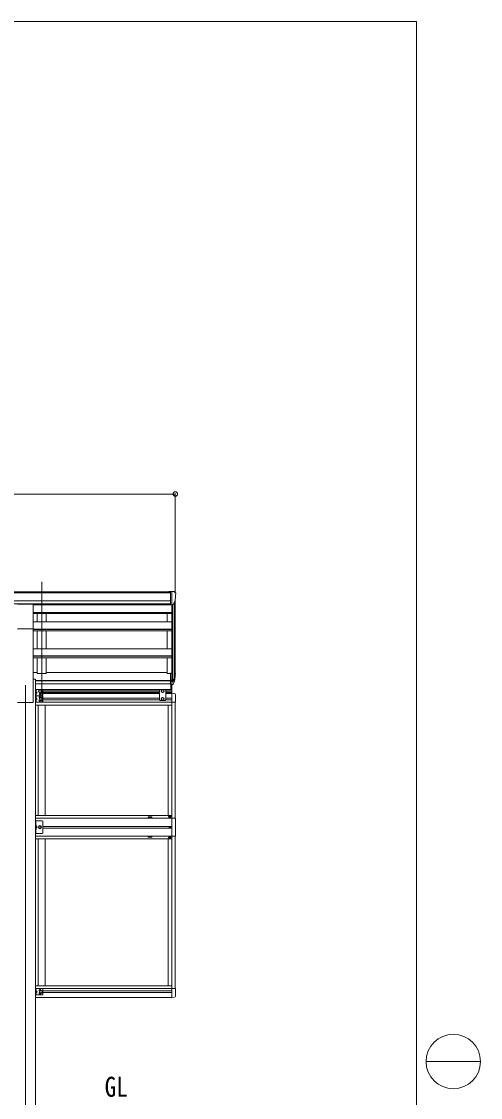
# Model space of a CAD drawing. Units: millimetres at full size; details may follow other scales. Extents: x -6988 to 7066, y -4877 to 4823.
# Drawn here: x 4537 to 7066, y -1100 to 4823 of the extents above; entities that cross this region are included whole.
import ezdxf
from ezdxf.enums import TextEntityAlignment as Align

# ---------------------------------------------------------------- set-up
doc = ezdxf.new("R2010")
doc.units = ezdxf.units.MM
doc.header["$LTSCALE"] = 25
doc.header["$PDMODE"] = 32
doc.header["$PDSIZE"] = 25
for name, color, linetype, lineweight in [('0-0_0', 7, 'Continuous', 9), ('0-1_本体', 4, 'Continuous', 9), ('0-2_部品', 7, 'Continuous', 9), ('0-8_PARTS2', 2, 'Continuous', 9), ('0-A_寸法', 6, 'Continuous', 9), ('1-1_GLASS', 4, 'Continuous', 9), ('1-2_GLASS_SEAL', 7, 'Continuous', 9), ('F-0_240', 7, 'Continuous', 9)]:
    doc.layers.add(name, color=color, linetype=linetype, lineweight=lineweight)
doc.styles.add('ＭＳ ゴシック', font='')
doc.styles.get('ＭＳ ゴシック').set_extended_font_data('MS Gothic')

msp = doc.modelspace()

# ---------------------------------------------------------------- linework, layer by layer
at = {"layer": '0-1_本体'}
for p, q in [((358.86, 1683.07), (5357.86, 1683.07)), ((358.86, 1677.71), (5357.86, 1677.71)), ((358.86, 1634.19), (5357.86, 1634.19)), ((358.86, 1616.52), (5357.86, 1616.52)), ((4600.86, 1614.03), (5357.86, 1614.03)), ((4600.86, 1611.19), (5364.36, 1611.19)), ((4623.36, 1614.03), (4623.36, 1611.19)), ((4673.36, 1614.03), (4673.36, 1611.19)), ((5364.36, 1612.69), (5364.36, 1234.97)), ((5370.36, 1612.16), (5370.36, 1190.54)), ((5380.07, 1627.52), (5380.07, 1208.54)), ((5384.36, 1232.8), (5384.36, 1646.32)), ((4600.86, 1569.24), (5364.36, 1569.24)), ((4600.86, 1567.54), (5364.36, 1567.54)), ((4600.86, 1563.76), (5364.36, 1563.76)), ((4623.36, 1563.76), (4623.36, 1518.33)), ((4673.36, 1563.76), (4673.36, 1518.33)), ((5339.36, 1518.33), (5339.36, 1563.76)), ((4600.86, 1518.33), (5364.36, 1518.33)), ((4600.86, 1073.54), (4600.86, 1480.49)), ((4600.86, 1477.75), (5364.36, 1477.75)), ((4600.86, 1476.06), (5364.36, 1476.06)), ((4600.86, 1469.2), (5364.36, 1469.2)), ((4623.36, 1469.2), (4623.36, 1370.09)), ((4673.36, 1469.2), (4673.36, 1370.09)), ((5339.36, 1370.09), (5339.36, 1469.2)), ((4600.86, 1370.09), (5364.36, 1370.09)), ((4600.86, 1330.95), (5364.36, 1330.95)), ((4600.86, 1329.28), (5364.36, 1329.28)), ((4600.86, 1319.64), (5364.36, 1319.64)), ((4623.36, 1319.64), (4623.36, 1234.15)), ((5339.36, 1234.15), (5339.36, 1319.64)), ((4600.86, 1239.36), (4623.36, 1239.36)), ((4600.86, 1203.54), (4613.36, 1203.54)), ((4613.36, 1203.54), (4613.36, -1676.46)), ((4613.36, 1195.05), (5357.86, 1195.05)), ((4613.36, 1193.67), (5357.86, 1193.67)), ((4673.36, 1239.36), (5339.36, 1239.36)), ((5357.86, 1234.15), (5339.36, 1234.15)), ((4613.36, 1176.5), (5357.86, 1176.5)), ((4515.86, 1073.54), (4600.86, 1073.54))]:
    msp.add_line(p, q, dxfattribs=at)
msp.add_lwpolyline([(4673.36, 1319.64), (4673.36, 1234.15), (4623.36, 1234.15)], dxfattribs=at)
at = {"layer": '0-2_部品'}
for p, q in [((5357.86, 1684.67), (5347.86, 1684.58)), ((5347.86, 1682.48), (5347.86, 1684.58)), ((5357.86, 1612.69), (5357.86, 1684.67)), ((5376.36, 1684.67), (5357.86, 1684.67)), ((5364.36, 1611.69), (5364.36, 1684.67)), ((5376.36, 1684.67), (5378.69, 1684.53)), ((5379.45, 1684.1), (5383.52, 1678.3)), ((5386.36, 1675.3), (5386.36, 1674.67)), ((4515.86, 1614.65), (4600.86, 1614.65)), ((4600.86, 1480.49), (4600.86, 1614.65)), ((5357.86, 1612.69), (5364.36, 1612.69)), ((5364.36, 1611.69), (5369.57, 1612.01)), ((5371.98, 1613.5), (5381.26, 1629.57)), ((4515.86, 1480.49), (4600.86, 1480.49)), ((5357.86, 1234.97), (5357.86, 1173.91)), ((5357.86, 1234.97), (5364.36, 1234.97)), ((5357.86, 1196.66), (5364.36, 1196.66)), ((5357.86, 1191.26), (5364.36, 1191.26)), ((5364.36, 1234.97), (5364.36, 1173.09)), ((5364.36, 1190.26), (5369.49, 1190.26)), ((5364.36, 1188.26), (5369.2, 1188.26)), ((5370.79, 1191.01), (5380.55, 1209.43)), ((5381.97, 1208.93), (5371.8, 1189.76)), ((5379.38, 1192.08), (5371.8, 1174.59)), ((5357.86, 1173.91), (5364.36, 1173.91)), ((5364.36, 1173.09), (5369.2, 1173.09))]:
    msp.add_line(p, q, dxfattribs=at)
for centre, radius, start, end in [((5378.63, 1683.53), 1, 35, 86.5), ((5184.36, 1674.67), 202, 347.09739, 0), ((5383.36, 1675.3), 3, 0, 87), ((5369.38, 1615), 3, 273.5, 330), ((5369.2, 1191.26), 3, 270, 330), ((5369.49, 1191.76), 1.5, 270, 330), ((5251.14, 1228.16), 133.22, 344.28698, 356.72013), ((5296.41, 1235.38), 88.05, 342.78929, 2.77608), ((5295.7, 1231.1), 89.07, 345.58812, 5.50424), ((5369.2, 1176.09), 3, 270, 330)]:
    msp.add_arc(centre, radius, start, end, dxfattribs=at)
at = {"layer": '0-8_PARTS2'}
for p, q in [((4648.36, 1075.88), (4648.36, 1738.4)), ((4558.36, 1169.67), (4558.36, -1776.47))]:
    msp.add_line(p, q, dxfattribs=at)
at = {"layer": '0-A_寸法'}
for p, q in [((332.36, 2221.89), (5384.36, 2221.89)), ((5384.36, 2221.89), (5384.36, 1676.27))]:
    msp.add_line(p, q, dxfattribs=at)
msp.add_point((5384.36, 2221.89), dxfattribs=at)
at = {"layer": '1-1_GLASS'}
for p, q in [((4653.36, 1145.25), (5299.86, 1145.25)), ((4655.33, 1141.75), (5296.86, 1141.75)), ((4655.36, 1132.75), (5296.86, 1132.75)), ((4655.36, 1129.25), (5296.86, 1129.25)), ((5328.86, 1145.25), (5364.36, 1145.25)), ((5331.86, 1141.75), (5364.36, 1141.75)), ((5331.86, 1132.75), (5364.36, 1132.75)), ((5331.86, 1129.25), (5364.36, 1129.25)), ((4515.86, 1073.54), (4600.86, 1073.54)), ((5364.36, 1075.75), (4613.36, 1075.75)), ((5296.86, 1124.25), (4655.36, 1124.25)), ((4655.36, 1098.25), (5296.86, 1098.25)), ((4655.36, 1089.25), (5296.86, 1089.25)), ((5364.36, 1124.25), (5331.86, 1124.25)), ((5331.86, 1098.25), (5364.36, 1098.25)), ((5331.86, 1089.25), (5364.36, 1089.25)), ((5364.36, 1124.95), (5364.36, 387.75)), ((5384.36, 1075.55), (5384.36, 437.25)), ((4613.36, 1059.75), (5364.36, 1059.75)), ((4628.36, 1059.75), (4628.36, 452.75)), ((4668.36, 1059.75), (4668.36, 452.75)), ((5344.36, 1059.75), (5344.36, 452.75)), ((5344.36, 1059.75), (5344.36, 452.25)), ((4613.36, 452.25), (5364.36, 452.25)), ((4613.36, 436.75), (5364.36, 436.75)), ((4655.36, 392.25), (5364.36, 392.25)), ((5364.36, 383.25), (4655.36, 383.25)), ((5364.36, 387.95), (5364.36, -549.25)), ((5364.36, 338.75), (4613.36, 338.75)), ((4613.36, 323.25), (5364.36, 323.25)), ((4628.36, 323.25), (4628.36, -484.75)), ((4668.36, 323.25), (4668.36, -484.75)), ((5344.36, 323.25), (5344.36, -484.75)), ((5344.36, 323.25), (5344.36, -484.75)), ((5384.36, 339.25), (5384.36, -500.06)), ((4613.36, -484.75), (5364.36, -484.75)), ((4613.36, -500.25), (5364.36, -500.25)), ((4655.36, -513.75), (5364.36, -513.75)), ((4655.36, -522.75), (5364.36, -522.75)), ((5364.36, -484.25), (5364.36, -500.25)), ((4613.36, -548.75), (5364.36, -548.75))]:
    msp.add_line(p, q, dxfattribs=at)
for points in [[(5234.36, 439.25), (5254.36, 439.25), (5254.36, 444.25), (5234.36, 444.25)], [(5234.36, 337.25), (5254.36, 337.25), (5254.36, 332.25), (5234.36, 332.25)]]:
    msp.add_lwpolyline(points, close=True, dxfattribs=at)
at = {"layer": '1-2_GLASS_SEAL'}
for p, q in [((4613.36, 1146.25), (4613.36, 1111.25)), ((4650.36, 1146.25), (4613.36, 1146.25)), ((4615.86, 1146.25), (4615.86, 1111.25)), ((4616.36, 1133.75), (4615.86, 1133.84)), ((4615.86, 1128.75), (4622.86, 1128.75)), ((4616.36, 1141.75), (4617.16, 1141.61)), ((4616.36, 1133.75), (4617.16, 1133.89)), ((4655.36, 1141.25), (4655.36, 1116.25)), ((5300.86, 1146.25), (5296.86, 1142.25)), ((5296.86, 1142.25), (5296.86, 1088.75)), ((5327.86, 1146.25), (5300.86, 1146.25)), ((5327.86, 1146.25), (5331.86, 1142.25)), ((5331.86, 1088.75), (5331.86, 1142.25)), ((5358.86, 1145.25), (5358.86, 1173.91)), ((5364.36, 1174.59), (5364.36, 1124.74)), ((5365.86, 1124.74), (5365.86, 1173.09)), ((4650.36, 1111.25), (4613.36, 1111.25)), ((4650.36, 1076.25), (4613.36, 1076.25)), ((4616.36, 1115.75), (4615.86, 1115.84)), ((4615.86, 1111.25), (4615.86, 1076.25)), ((4616.36, 1098.75), (4615.86, 1098.84)), ((4615.86, 1093.75), (4622.86, 1093.75)), ((4616.36, 1080.75), (4615.86, 1080.84)), ((4616.36, 1123.75), (4617.16, 1123.61)), ((4616.36, 1115.75), (4617.16, 1115.89)), ((4616.36, 1106.75), (4617.16, 1106.61)), ((4616.36, 1098.75), (4617.16, 1098.89)), ((4616.36, 1088.75), (4617.16, 1088.61)), ((4616.36, 1080.75), (4617.16, 1080.89)), ((4655.36, 1106.25), (4655.36, 1081.25)), ((5300.86, 1084.75), (5296.86, 1088.75)), ((5327.86, 1084.75), (5300.86, 1084.75)), ((5314.36, 1101.25), (5307.86, 1097.5)), ((5307.86, 1097.5), (5307.86, 1090)), ((5307.86, 1090), (5314.36, 1086.24)), ((5320.86, 1097.5), (5314.36, 1101.25)), ((5314.36, 1086.24), (5320.86, 1090)), ((5320.86, 1090), (5320.86, 1097.5)), ((5327.86, 1084.75), (5331.86, 1088.75)), ((5364.36, 1124.75), (5379.65, 1123.95)), ((5364.36, 1075.55), (5384.86, 1075.55)), ((5384.86, 1118.46), (5384.86, 1075.55)), ((4650.36, 423.25), (4613.36, 423.25)), ((4615.86, 423.25), (4615.86, 353.25)), ((4655.36, 358.25), (4655.36, 418.25)), ((5351.86, 446.75), (5350.86, 446.75)), ((5354.86, 445.75), (5355.86, 445.75)), ((4616.36, 393.25), (4615.86, 393.34)), ((4615.86, 393.25), (4622.86, 388.25)), ((4615.86, 388.25), (4622.86, 388.25)), ((4615.86, 383.25), (4622.86, 388.25)), ((4616.36, 375.25), (4615.86, 375.34)), ((4616.36, 401.25), (4617.16, 401.11)), ((4616.36, 393.25), (4617.16, 393.39)), ((4616.36, 383.25), (4617.16, 383.11)), ((4616.36, 375.25), (4617.16, 375.39)), ((5353.13, 387.84), (5352.31, 387.84)), ((5355.59, 388.66), (5356.41, 388.66)), ((5351.86, 329.75), (5350.86, 329.75)), ((5354.86, 330.75), (5355.86, 330.75)), ((4650.36, -500.75), (4613.36, -500.75)), ((4613.36, -500.75), (4613.36, -535.75)), ((4615.47, -509.25), (4616.1, -508.06)), ((4615.47, -509.25), (4616.1, -510.44)), ((4615.47, -527.25), (4616.1, -526.06)), ((4615.47, -527.25), (4616.1, -528.44)), ((4615.86, -500.75), (4615.86, -535.75)), ((4616.36, -505.25), (4615.86, -505.34)), ((4615.86, -505.34), (4615.86, -513.16)), ((4616.36, -513.25), (4615.86, -513.16)), ((4615.86, -513.25), (4622.86, -518.25)), ((4616.36, -523.25), (4615.86, -523.34)), ((4615.86, -523.34), (4615.86, -531.16)), ((4616.36, -531.25), (4615.86, -531.16)), ((4616.1, -508.06), (4618.34, -506.95)), ((4616.1, -510.44), (4618.34, -511.55)), ((4616.1, -526.06), (4618.34, -524.95)), ((4616.1, -528.44), (4618.34, -529.55)), ((4616.36, -505.25), (4617.16, -505.39)), ((4616.36, -513.25), (4616.36, -505.25)), ((4616.36, -513.25), (4617.16, -513.11)), ((4616.36, -523.25), (4617.16, -523.39)), ((4616.36, -531.25), (4616.36, -523.25)), ((4616.36, -531.25), (4617.16, -531.11)), ((4638.86, -514.5), (4645.36, -510.75)), ((4638.86, -522), (4638.86, -514.5)), ((4645.36, -525.76), (4638.86, -522)), ((4645.36, -510.75), (4651.86, -514.5)), ((4651.86, -522), (4645.36, -525.76)), ((4651.86, -514.5), (4651.86, -522)), ((4655.36, -505.75), (4655.36, -530.75)), ((5364.36, -500.06), (5384.86, -500.06)), ((5384.86, -542.96), (5384.86, -500.06)), ((4650.36, -535.75), (4613.36, -535.75)), ((5364.36, -549.26), (5379.65, -548.45))]:
    msp.add_line(p, q, dxfattribs=at)
for points in [[(4615.47, 1137.75), (4616.1, 1138.94), (4618.34, 1140.05)], [(4615.47, 1137.75), (4616.1, 1136.56), (4618.34, 1135.45)], [(4616.36, 1133.75), (4616.36, 1141.75), (4615.86, 1141.66), (4615.86, 1133.84)], [(4615.86, 1133.75), (4622.86, 1128.75), (4615.86, 1123.75)], [(5307.86, 1141), (5314.36, 1144.75), (5320.86, 1141)], [(5320.86, 1141), (5320.86, 1133.5), (5314.36, 1129.74), (5307.86, 1133.5), (5307.86, 1141)], [(4650.36, 1111.25), (4613.36, 1111.25), (4613.36, 1076.25)], [(4615.47, 1119.75), (4616.1, 1120.94), (4618.34, 1122.05)], [(4615.47, 1119.75), (4616.1, 1118.56), (4618.34, 1117.45)], [(4615.47, 1102.75), (4616.1, 1103.94), (4618.34, 1105.05)], [(4615.47, 1102.75), (4616.1, 1101.56), (4618.34, 1100.45)], [(4615.47, 1084.75), (4616.1, 1085.94), (4618.34, 1087.05)], [(4615.47, 1084.75), (4616.1, 1083.56), (4618.34, 1082.45)], [(4616.36, 1115.75), (4616.36, 1123.75), (4615.86, 1123.66), (4615.86, 1115.84)], [(4616.36, 1098.75), (4616.36, 1106.75), (4615.86, 1106.66), (4615.86, 1098.84)], [(4615.86, 1098.75), (4622.86, 1093.75), (4615.86, 1088.75)], [(4616.36, 1080.75), (4616.36, 1088.75), (4615.86, 1088.66), (4615.86, 1080.84)], [(4650.36, 353.25), (4613.36, 353.25), (4613.36, 423.25)], [(5350.86, 446.75), (5350.86, 445.75), (5351.86, 445.75)], [(5353.86, 447.75), (5353.86, 448.75), (5352.86, 448.75), (5352.86, 447.75)], [(5352.86, 444.75), (5352.86, 443.75), (5353.86, 443.75), (5353.86, 444.75)], [(5355.86, 445.75), (5355.86, 446.75), (5354.86, 446.75)], [(5364.36, 437.25), (5385.06, 437.25), (5385.06, 339.25), (5364.36, 339.25)], [(4615.47, 397.25), (4616.1, 398.44), (4618.34, 399.55)], [(4615.47, 397.25), (4616.1, 396.06), (4618.34, 394.95)], [(4615.47, 379.25), (4616.1, 380.44), (4618.34, 381.55)], [(4615.47, 379.25), (4616.1, 378.06), (4618.34, 376.95)], [(4616.36, 393.25), (4616.36, 401.25), (4615.86, 401.16), (4615.86, 393.34)], [(4616.36, 375.25), (4616.36, 383.25), (4615.86, 383.16), (4615.86, 375.34)], [(5352.31, 387.84), (5352.31, 388.66), (5353.13, 388.66)], [(5353.95, 389.48), (5353.95, 390.3), (5354.77, 390.3), (5354.77, 389.48)], [(5354.77, 387.02), (5354.77, 386.2), (5353.95, 386.2), (5353.95, 387.02)], [(5356.41, 388.66), (5356.41, 387.84), (5355.59, 387.84)], [(5350.86, 329.75), (5350.86, 330.75), (5351.86, 330.75)], [(5352.86, 331.75), (5352.86, 332.75), (5353.86, 332.75), (5353.86, 331.75)], [(5353.86, 328.75), (5353.86, 327.75), (5352.86, 327.75), (5352.86, 328.75)], [(5355.86, 330.75), (5355.86, 329.75), (5354.86, 329.75)], [(4615.86, -518.25), (4622.86, -518.25), (4615.86, -523.25)]]:
    msp.add_lwpolyline(points, dxfattribs=at)
for points in [[(4638.36, 1129.74), (4631.86, 1133.5), (4631.86, 1141), (4638.36, 1144.75), (4644.86, 1141), (4644.86, 1133.5)], [(4645.36, 1086.24), (4638.86, 1090), (4638.86, 1097.5), (4645.36, 1101.25), (4651.86, 1097.5), (4651.86, 1090)], [(4630.85, 388.25), (4634.6, 381.75), (4642.11, 381.75), (4645.86, 388.25), (4642.11, 394.75), (4634.6, 394.75)]]:
    msp.add_lwpolyline(points, close=True, dxfattribs=at)
for centre, radius in [((4638.36, 1137.25), 8.5), ((4638.36, 1137.25), 7.5), ((4638.36, 1137.25), 6.5), ((5314.36, 1137.25), 8.5), ((5314.36, 1137.25), 7.5), ((5314.36, 1137.25), 6.5), ((4638.36, 1120.25), 4.25), ((4645.36, 1093.75), 8.5), ((4645.36, 1093.75), 7.5), ((4645.36, 1093.75), 6.5), ((5314.36, 1093.75), 8.5), ((5314.36, 1093.75), 7.5), ((5314.36, 1093.75), 6.5), ((5353.36, 446.25), 5.9), ((4638.36, 388.25), 8.5), ((4638.36, 388.25), 7.5), ((4638.36, 388.25), 6.5), ((4638.36, 388.25), 5.5), ((5354.36, 388.25), 3.75), ((5353.36, 330.25), 5.9), ((4645.36, -518.25), 8.5), ((4645.36, -518.25), 7.5), ((4645.36, -518.25), 6.5)]:
    msp.add_circle(centre, radius, dxfattribs=at)
for centre, radius, start, end in [((4617, 1140.72), 0.9, 32.05588, 80), ((4617, 1134.78), 0.9, 280, 327.94412), ((4612.26, 1137.75), 6.5, 327.94412, 32.05588), ((4645.36, 1128.75), 4.25, 173.70569, 85.23923), ((4650.36, 1141.25), 5, 0, 90), ((4617, 1122.72), 0.9, 32.05588, 80), ((4617, 1116.78), 0.9, 280, 327.94412), ((4617, 1105.72), 0.9, 32.05588, 80), ((4617, 1099.78), 0.9, 280, 327.94412), ((4617, 1087.72), 0.9, 32.05588, 80), ((4617, 1081.78), 0.9, 280, 327.94412), ((4612.26, 1119.75), 6.5, 327.94412, 32.05588), ((4612.26, 1102.75), 6.5, 327.94412, 32.05588), ((4612.26, 1084.75), 6.5, 327.94412, 32.05588), ((4638.36, 1102.25), 4.25, 353.70569, 265.23923), ((4638.36, 1085.25), 4.25, 94.76077, 6.29431), ((4650.36, 1116.25), 5, 270, 0), ((4650.36, 1106.25), 5, 0, 90), ((4650.36, 1081.25), 5, 270, 0), ((5379.36, 1118.46), 5.5, 0, 87), ((4650.36, 418.25), 5, 0, 90), ((5351.86, 447.75), 1, 270, 0), ((5351.86, 444.75), 1, 0, 90), ((5354.86, 447.75), 1, 180, 270), ((5354.86, 444.75), 1, 90, 180), ((4617, 400.22), 0.9, 32.05588, 80), ((4617, 394.28), 0.9, 280, 327.94412), ((4617, 382.22), 0.9, 32.05588, 80), ((4617, 376.28), 0.9, 280, 327.94412), ((4612.26, 397.25), 6.5, 327.94412, 32.05588), ((4612.26, 379.25), 6.5, 327.94412, 32.05588), ((4650.36, 358.25), 5, 270, 0), ((5353.13, 389.48), 0.82, 270, 0), ((5353.13, 387.02), 0.82, 0, 90), ((5355.59, 389.48), 0.82, 180, 270), ((5355.59, 387.02), 0.82, 90, 180), ((5351.86, 331.75), 1, 270, 0), ((5351.86, 328.75), 1, 0, 90), ((5354.86, 331.75), 1, 180, 270), ((5354.86, 328.75), 1, 90, 180), ((4617, -506.28), 0.9, 32.05588, 80), ((4617, -512.22), 0.9, 280, 327.94412), ((4617, -524.28), 0.9, 32.05588, 80), ((4617, -530.22), 0.9, 280, 327.94412), ((4612.26, -509.25), 6.5, 327.94412, 32.05588), ((4612.26, -527.25), 6.5, 327.94412, 32.05588), ((4638.36, -509.75), 4.25, 353.70569, 265.23923), ((4638.36, -526.75), 4.25, 94.76077, 6.29431), ((4650.36, -505.75), 5, 0, 90), ((4650.36, -530.75), 5, 270, 0), ((5379.36, -542.96), 5.5, 273, 0)]:
    msp.add_arc(centre, radius, start, end, dxfattribs=at)
at = {"layer": 'F-0_240', "color": 5}
for p, q in [((-6987.88, 4822.79), (6712.12, 4822.79)), ((6712.12, 4822.79), (6712.12, -4877.21))]:
    msp.add_line(p, q, dxfattribs=at)
at = {"layer": 'F-0_240', "color": 4}
msp.add_line((6765.55, -902.21), (7065.55, -902.21), dxfattribs=at)
msp.add_circle((6915.55, -902.21), 150, dxfattribs=at)

# ---------------------------------------------------------------- texts
at = {"layer": '0-0_0', "style": 'ＭＳ ゴシック', "width": 0.85}
msp.add_text('GL', height=110, dxfattribs=at).set_placement((4995.32, -1128.9), align=Align.BOTTOM_LEFT)

doc.saveas('drawing.dxf')
